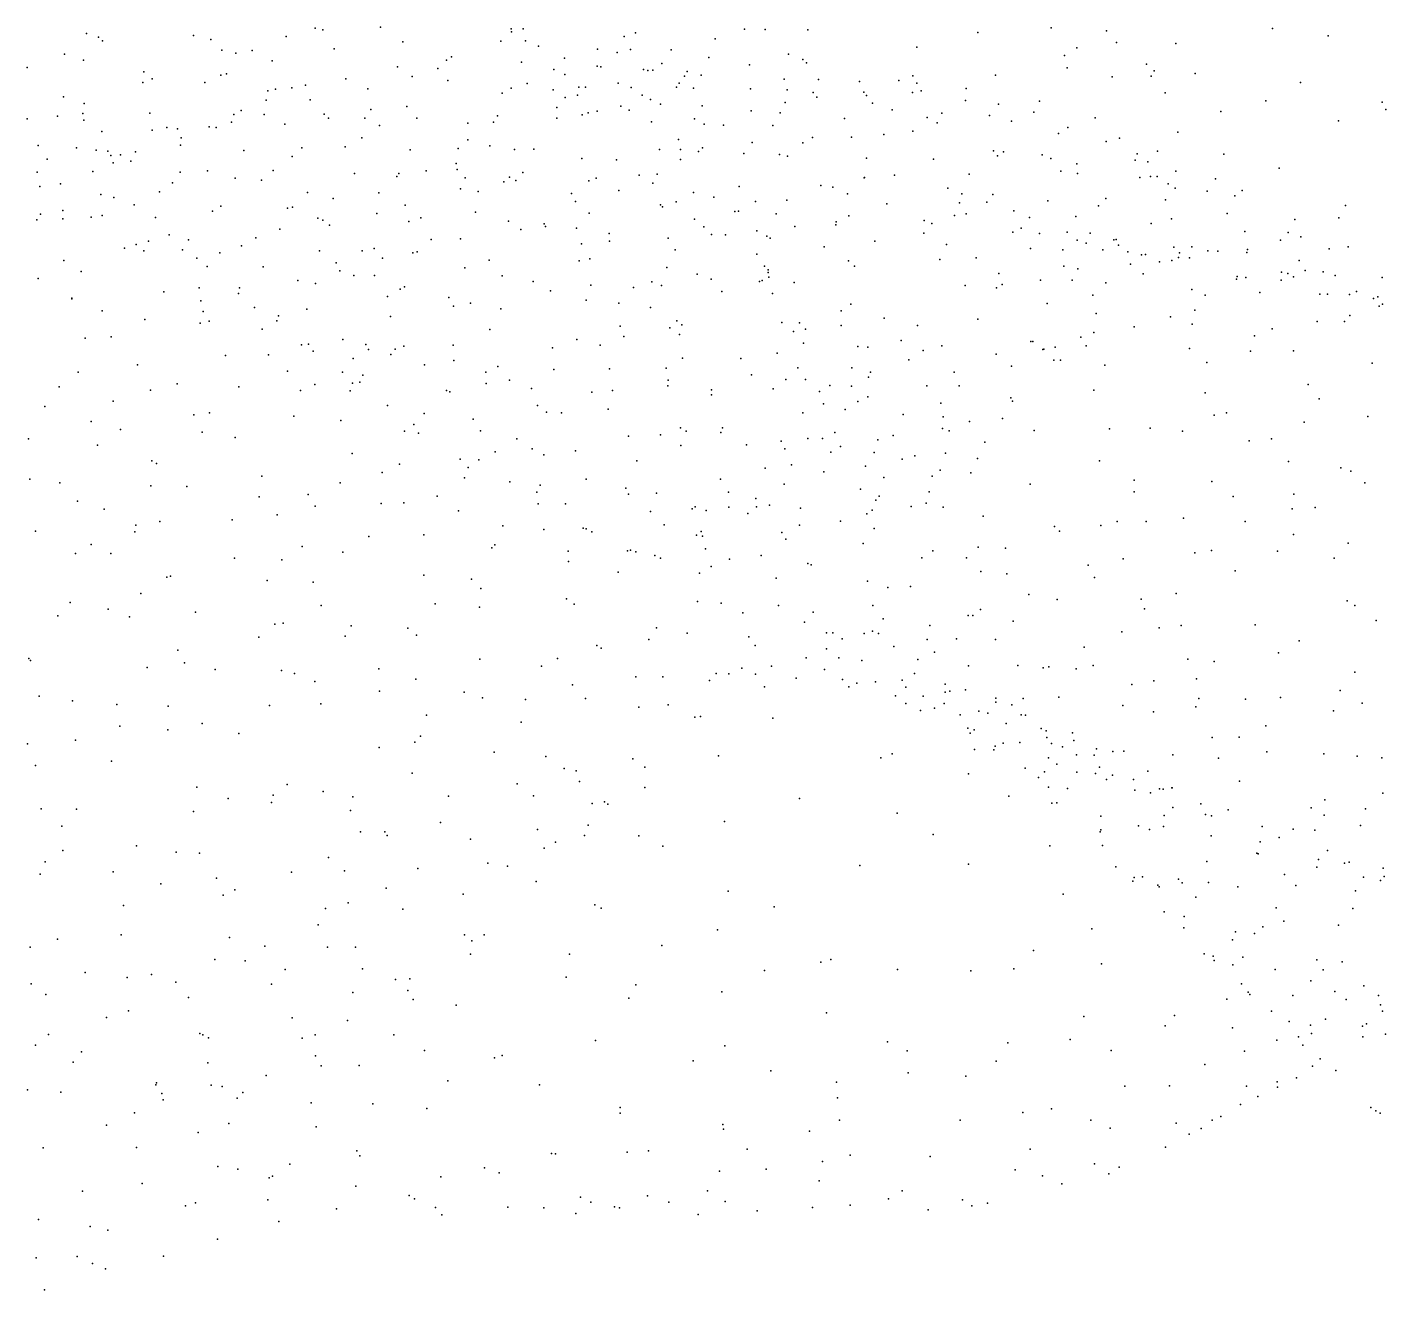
# Model space of a CAD drawing. Header units: metres. Extents: x -23.9 to 23.9, y -27.4 to 27.4.
# Drawn here: x -9.14 to -3.65, y -20.6 to -15.49 of the extents above; entities that cross this region are included whole.
import ezdxf

# ---------------------------------------------------------------- set-up
doc = ezdxf.new("R2010")
doc.units = ezdxf.units.M

msp = doc.modelspace()

# ---------------------------------------------------------------- linework, layer by layer
for p in [(-8.9057, -15.5177, -4.1506), (-8.8567, -15.5317, -7.7183), (-8.4727, -15.5246, -14.8416), (-8.4021, -15.5408, 4.4211), (-8.0976, -15.5289, -15.1825), (-7.9804, -15.4962, 4.1935), (-7.9503, -15.5024, 15.1797), (-7.7166, -15.4915, 4.2472), (-7.188, -15.4983, 4.3535), (-7.1872, -15.5097, 17.5921), (-7.1394, -15.4982, 2.5379), (-6.7315, -15.5287, 18.6325), (-6.6858, -15.5143, 16.349), (-6.3644, -15.5387, -15.4767), (-6.2449, -15.4993, -5.2734), (-6.1623, -15.501, -9.6408), (-5.9888, -15.5023, 18.7678), (-5.3021, -15.5127, -10.5018), (-5.0064, -15.4948, -10.9113), (-4.7821, -15.5063, -5.7146), (-4.1117, -15.4968, 18.0453), (-3.8855, -15.5266, 17.9211), (-8.8407, -15.5469, -14.4899), (-8.3582, -15.5844, 1.755), (-8.3009, -15.5965, -8.2143), (-8.2351, -15.5861, 14.8665), (-7.9043, -15.5793, -8.4331), (-7.6261, -15.5509, 4.4923), (-7.2307, -15.5481, -4.5125), (-7.1305, -15.5468, 15.7072), (-7.0778, -15.5677, -9.0108), (-6.8393, -15.5805, -4.7804), (-6.7596, -15.5939, 4.5207), (-6.7059, -15.5818, 3.3471), (-6.5412, -15.5828, 4.6435), (-5.5493, -15.573, -15.1055), (-4.9015, -15.575, -11.2091), (-4.7416, -15.5531, -11.5146), (-4.5025, -15.5571, 18.4057), (-8.9939, -15.6001, 4.7283), (-8.9174, -15.6254, 14.1504), (-8.155, -15.6271, -8.4281), (-7.4501, -15.6248, 4.8343), (-7.4297, -15.6114, 15.4611), (-7.1469, -15.6334, 17.8038), (-6.9733, -15.6165, 2.374), (-6.8415, -15.6489, 2.606), (-6.826, -15.6515, 4.8466), (-6.5791, -15.6385, 4.9828), (-6.3901, -15.6144, 3.9412), (-6.2255, -15.6436, 5.1289), (-6.0677, -15.6005, 4.671), (-6.0098, -15.6226, -15.393), (-5.9951, -15.6355, 4.9277), (-4.9521, -15.6061, 18.7004), (-4.6203, -15.641, -13.8576), (-9.1444, -15.6539, 1.6927), (-8.6735, -15.6724, 14.4632), (-8.6402, -15.7004, 4.7879), (-8.3618, -15.6849, -8.5557), (-8.3393, -15.6795, 4.6449), (-7.8563, -15.7001, 4.8436), (-7.6486, -15.6525, -4.2638), (-7.5889, -15.6913, -8.9221), (-7.4854, -15.6589, 2.0066), (-7.0155, -15.6624, -15.4018), (-6.9713, -15.6833, -9.2907), (-6.6533, -15.663, 3.0808), (-6.6367, -15.6673, 16.582), (-6.6163, -15.6648, -15.4175), (-6.4874, -15.6893, -9.6655), (-6.4767, -15.6709, 5.2921), (-6.4205, -15.6855, 3.5659), (-6.0845, -15.7019, 5.5449), (-5.9468, -15.703, 4.2968), (-5.565, -15.6877, 5.1257), (-5.2313, -15.6849, -10.7618), (-4.9417, -15.6564, -14.551), (-4.7589, -15.6925, -14.2642), (-4.601, -15.6895, 18.617), (-4.5895, -15.6687, -12.112), (-4.4231, -15.6784, -12.9974), (-8.6775, -15.7154, -14.3953), (-8.4268, -15.7157, 14.5986), (-8.1719, -15.7492, -14.7969), (-8.1414, -15.7417, 4.8138), (-8.0749, -15.7368, -8.9397), (-8.0196, -15.7256, -4.1273), (-7.7684, -15.7411, -9.1944), (-7.4449, -15.7073, 5.1051), (-7.2256, -15.7579, -9.3944), (-7.1884, -15.7376, 15.539), (-7.1233, -15.7187, 5.0367), (-7.019, -15.7442, 5.2934), (-6.9154, -15.7342, 17.4345), (-6.8883, -15.7342, 15.7267), (-6.7559, -15.7179, 5.3548), (-6.7041, -15.7356, 16.9093), (-6.5196, -15.734, 16.0887), (-6.5091, -15.7181, 18.6532), (-6.4511, -15.7378, 3.2291), (-6.2215, -15.7411, 5.9581), (-6.0736, -15.7444, 3.9111), (-5.9684, -15.7558, -10.1873), (-5.7808, -15.7115, 5.4524), (-5.7635, -15.7543, -5.4641), (-5.6222, -15.7069, 4.8636), (-5.566, -15.7556, 5.7053), (-5.5483, -15.7181, 5.3753), (-5.531, -15.7487, -10.4288), (-5.3497, -15.7399, -5.5787), (-4.5457, -15.7572, -13.5797), (-3.9981, -15.7157, -5.7171), (-8.9984, -15.7733, -4.0607), (-8.9145, -15.8, 5.0037), (-8.1795, -15.7867, 1.6646), (-8.001, -15.7852, -9.3389), (-7.6104, -15.812, 1.8155), (-7.0041, -15.8161, 5.7889), (-6.9702, -15.7754, -9.5478), (-6.9205, -15.7667, 5.5337), (-6.7452, -15.8113, 2.2493), (-6.659, -15.7663, 5.7668), (-6.6253, -15.7838, 2.5055), (-6.5854, -15.8024, 6.0754), (-6.4171, -15.8097, 6.2767), (-6.0813, -15.7966, 6.3507), (-5.9536, -15.7751, 6.094), (-5.7516, -15.7672, 5.9105), (-5.7281, -15.7991, 18.7446), (-5.3523, -15.7877, 4.971), (-5.2184, -15.8023, 5.9043), (-5.0535, -15.7909, 5.7126), (-4.1379, -15.7897, 18.3823), (-3.6684, -15.7941, 18.0839), (-9.1449, -15.8621, -8.2314), (-9.0222, -15.8511, 14.0155), (-8.9194, -15.8402, -8.3908), (-8.9161, -15.867, 1.6415), (-8.6492, -15.8393, -8.6395), (-8.3101, -15.8452, -9.1227), (-8.2797, -15.8278, 5.0132), (-8.1866, -15.8449, 14.7922), (-7.9445, -15.8439, -9.6072), (-7.9263, -15.8589, -14.8664), (-7.78, -15.8598, 15.0586), (-7.7557, -15.8244, 5.3053), (-7.5693, -15.8594, 5.5048), (-7.2434, -15.8498, -4.4844), (-7.0044, -15.8592, 2.0794), (-6.9016, -15.8455, 17.9122), (-6.8777, -15.8377, -9.7686), (-6.8403, -15.8317, 6.0418), (-6.7117, -15.8276, 17.1425), (-6.4474, -15.8625, 16.5046), (-6.2188, -15.8297, -10.0957), (-6.1015, -15.8374, 6.71), (-5.8414, -15.8612, 6.7638), (-5.6486, -15.8251, 4.264), (-5.5075, -15.857, 6.4762), (-5.4483, -15.8391, 4.557), (-5.2545, -15.8491, 6.2498), (-5.1667, -15.871, -11.0269), (-5.0764, -15.835, -14.6607), (-4.8284, -15.8582, 5.5852), (-4.3203, -15.8328, -5.6671), (-3.8438, -15.8701, 18.2675), (-3.6531, -15.8248, -5.7142), (-8.8435, -15.9133, -13.9838), (-8.6399, -15.9083, -8.8746), (-8.5801, -15.8974, 5.0905), (-8.5377, -15.9022, -9.2186), (-8.4089, -15.8951, -3.9988), (-8.3805, -15.8976, -10.03), (-8.3185, -15.8757, -9.6872), (-8.1036, -15.8835, -9.8842), (-7.7205, -15.8891, -15.0134), (-7.3635, -15.8796, -9.6835), (-7.26, -15.8754, 5.8506), (-6.621, -15.8742, 15.8241), (-6.4084, -15.8833, 6.7161), (-6.3307, -15.8883, 2.7944), (-6.1315, -15.8894, 18.7167), (-5.6827, -15.925, -15.1704), (-5.5655, -15.9115, 4.0375), (-5.4661, -15.8777, -10.6326), (-4.9764, -15.9216, 5.0208), (-4.9389, -15.8973, 6.0548), (-4.4934, -15.916, -12.8131), (-9.0999, -15.9705, -13.7615), (-8.9452, -15.98, -8.9073), (-8.5245, -15.9686, -10.5533), (-8.5218, -15.9386, -10.2395), (-8.0347, -15.9795, -14.5927), (-7.8593, -15.9753, 5.5932), (-7.7917, -15.9391, 1.6307), (-7.3635, -15.9475, 15.2663), (-7.2746, -15.9713, -9.9369), (-6.5124, -15.946, -15.2402), (-6.4156, -15.9799, 16.0517), (-6.2145, -15.9573, -15.213), (-6.0095, -15.9592, 7.0557), (-5.9711, -15.9376, -15.2003), (-5.8133, -15.9359, 3.5326), (-4.784, -15.9533, -14.2628), (-4.7295, -15.9409, -11.9385), (-9.0635, -16.0249, -9.2572), (-8.8664, -15.9892, -9.4454), (-8.8189, -15.9931, -9.7376), (-8.8064, -16.0103, -10.1327), (-8.7676, -16.0082, -10.4763), (-8.7265, -16.0328, 1.6016), (-8.7065, -15.9959, -10.7664), (-8.2685, -15.9897, -10.3804), (-8.0734, -16.0149, -4.0687), (-7.5965, -15.9873, -9.8523), (-7.4033, -15.9815, 6.0969), (-7.175, -15.9862, 1.8874), (-7.0969, -15.9842, 6.4188), (-6.9031, -16.0227, 6.7532), (-6.7624, -16.0275, -4.8049), (-6.5894, -15.9856, 6.922), (-6.5046, -16.027, 17.0885), (-6.5037, -15.9865, 18.3315), (-6.4315, -15.9935, -10.1543), (-6.2483, -16.0019, 2.4308), (-6.1038, -16.0064, -10.4219), (-6.071, -16.0137, -5.3051), (-5.7527, -16.0206, 3.2766), (-5.4811, -16.0248, 18.7254), (-5.2383, -15.9912, 6.4497), (-5.2234, -16.0119, 18.7176), (-5.198, -15.9955, 4.283), (-5.0424, -16.0081, -11.3657), (-5.0074, -16.0231, 6.302), (-4.6668, -16.0297, -13.8013), (-4.6583, -16.0042, -5.6047), (-4.5759, -15.9924, 5.4108), (-4.3084, -16.0045, 18.6457), (-9.1046, -16.0778, -13.0273), (-8.8791, -16.0744, -13.6948), (-8.7973, -16.0404, 14.2158), (-8.5266, -16.0778, 5.4509), (-8.4156, -16.0726, 14.4774), (-8.1499, -16.0708, 1.5908), (-7.8223, -16.0833, 5.8928), (-7.6431, -16.0831, 14.9874), (-7.5323, -16.0726, 1.5789), (-7.4107, -16.043, -15.0788), (-7.4072, -16.0663, 6.3845), (-7.1418, -16.079, 15.2997), (-6.6709, -16.0901, -10.1993), (-6.5983, -16.0852, 17.9988), (-5.6392, -16.0893, -10.6892), (-5.3375, -16.086, 3.6775), (-4.9661, -16.0743, 4.3302), (-4.9024, -16.0445, 4.578), (-4.8991, -16.0829, -11.7368), (-4.6156, -16.0365, 5.9609), (-4.5024, -16.0739, 5.1615), (-4.0847, -16.061, -5.628), (-9.0939, -16.1358, -12.6754), (-9.0107, -16.1254, 1.5806), (-8.5572, -16.121, -13.9389), (-8.3037, -16.1021, -10.775), (-8.1976, -16.1102, 5.6958), (-7.6513, -16.0956, -14.7804), (-7.393, -16.1457, 15.0925), (-7.3741, -16.1003, -4.3783), (-7.2184, -16.1172, 1.6786), (-7.1956, -16.0985, -10.2716), (-7.1698, -16.1118, -15.162), (-6.8742, -16.1122, -15.1643), (-6.8446, -16.1014, 1.9273), (-6.6161, -16.1221, 17.7252), (-6.2675, -16.1362, -5.1393), (-5.9368, -16.1321, 18.7203), (-5.8881, -16.1377, -15.0702), (-5.7618, -16.1009, 2.926), (-5.7601, -16.099, 7.0543), (-5.4239, -16.1424, -10.9444), (-4.6468, -16.0991, 4.7828), (-4.6046, -16.0956, -12.4114), (-4.5768, -16.0956, -13.268), (-4.5329, -16.1246, -13.0122), (-4.5043, -16.1428, 18.6929), (-4.3416, -16.1043, -5.6003), (-8.8469, -16.168, 5.5232), (-8.795, -16.1803, -13.1179), (-8.6097, -16.1575, -11.2404), (-8.0113, -16.1603, 14.6999), (-7.908, -16.1841, -10.6667), (-7.7232, -16.1615, 6.2055), (-7.3225, -16.1556, 6.8403), (-6.9442, -16.1645, -10.3762), (-6.9291, -16.196, 1.6995), (-6.7528, -16.1515, 7.3839), (-6.5221, -16.1982, 7.6996), (-6.452, -16.1601, 2.0465), (-6.3698, -16.1786, 18.2165), (-6.201, -16.1966, -10.6043), (-6.0743, -16.1914, 7.4764), (-5.8291, -16.1656, 2.5458), (-5.3671, -16.1647, 6.82), (-5.2659, -16.1996, -5.5251), (-5.2413, -16.1686, -11.2127), (-5.0199, -16.1937, 3.743), (-4.7849, -16.1843, 4.1643), (-4.5439, -16.1891, 4.5462), (-4.3758, -16.1543, 5.8169), (-4.2634, -16.1731, 5.5752), (-4.2342, -16.152, 5.2783), (-9.0916, -16.2473, -11.9626), (-9.0008, -16.2326, -12.2804), (-8.8424, -16.2528, -11.7522), (-8.7129, -16.2102, -11.5069), (-8.3959, -16.2358, -3.9429), (-8.3621, -16.2153, 1.5572), (-8.0932, -16.2229, 6.051), (-8.0725, -16.2186, -14.2138), (-7.731, -16.2452, -4.1768), (-7.6167, -16.2113, 6.5143), (-7.3327, -16.2401, -14.8675), (-6.8739, -16.2437, 7.6108), (-6.5855, -16.2101, 15.6248), (-6.5762, -16.2185, -4.9211), (-6.2841, -16.2364, -15.0489), (-6.269, -16.2353, 16.7355), (-6.1174, -16.2457, 2.0645), (-5.824, -16.2541, 7.3453), (-5.6698, -16.2061, 2.3071), (-5.3972, -16.2529, 2.2161), (-5.376, -16.202, 3.1298), (-5.3493, -16.2459, 1.9159), (-5.157, -16.2346, 3.3493), (-4.8148, -16.2138, -14.2763), (-4.2938, -16.2446, 4.7365), (-3.816, -16.2129, 0.8779), (-9.1054, -16.2708, 13.9081), (-9.0007, -16.2662, 5.6895), (-8.8858, -16.2599, -3.89), (-8.6267, -16.2612, 5.7835), (-8.124, -16.3086, -4.0218), (-7.9701, -16.2632, 1.5121), (-7.9498, -16.2717, -10.9874), (-7.9225, -16.2914, 6.3997), (-7.6018, -16.2768, 1.4176), (-7.5532, -16.2625, -10.585), (-7.1997, -16.2759, 7.4122), (-7.1492, -16.3097, -10.6081), (-7.0547, -16.2869, -4.5866), (-7.0504, -16.2972, 1.4377), (-6.924, -16.3043, -15.0056), (-6.4471, -16.2678, -10.5123), (-6.4095, -16.2983, 17.4816), (-6.0413, -16.2972, 18.543), (-5.876, -16.291, 1.8522), (-5.8744, -16.2786, -5.3449), (-5.5185, -16.2729, 7.1111), (-5.4879, -16.2853, 18.7128), (-5.1269, -16.3038, 2.2096), (-5.0932, -16.2616, -14.5675), (-4.9064, -16.2572, 6.5552), (-4.6014, -16.2859, 6.309), (-4.5195, -16.267, 4.2493), (-4.0213, -16.2697, 5.1104), (-3.8434, -16.2626, -5.5958), (-8.6546, -16.3563, -12.3299), (-8.5711, -16.331, -13.2635), (-8.4928, -16.3516, -13.6761), (-8.2202, -16.3434, -11.4467), (-7.5124, -16.3498, -4.2669), (-7.3932, -16.3478, 14.9337), (-6.793, -16.3262, 1.5338), (-6.7917, -16.3561, 15.2981), (-6.5541, -16.3448, -15.0016), (-6.3785, -16.3297, 17.8076), (-6.3218, -16.3309, 15.9283), (-6.1953, -16.3151, 7.8193), (-6.1547, -16.3364, 18.297), (-6.1412, -16.3443, 1.7906), (-5.7184, -16.3562, 1.6118), (-5.5202, -16.3238, -5.4355), (-5.161, -16.3201, 2.6346), (-5.0525, -16.3262, 3.0539), (-4.9414, -16.3202, 1.8601), (-4.9003, -16.3528, 2.322), (-4.8647, -16.3645, 18.6884), (-4.8481, -16.3248, 3.4737), (-4.7521, -16.3508, -12.3142), (-4.7433, -16.3494, -13.7268), (-4.2228, -16.3182, 0.9532), (-4.0791, -16.352, 1.3285), (-4.0482, -16.3217, 5.4992), (-3.996, -16.3385, 0.3855), (-8.752, -16.3853, 14.0621), (-8.7049, -16.3708, 1.5215), (-8.6729, -16.3954, 6.0413), (-8.5171, -16.3919, -12.7174), (-8.3655, -16.404, 6.3269), (-8.279, -16.3759, -13.8225), (-7.963, -16.3957, -11.363), (-7.7904, -16.3959, 6.8458), (-7.7427, -16.386, -14.2783), (-7.5854, -16.4041, 7.2396), (-7.569, -16.4001, -10.959), (-6.9048, -16.3679, 8.0465), (-6.526, -16.3916, 8.058), (-6.1956, -16.4089, 16.5382), (-5.9231, -16.3796, -14.9306), (-5.4288, -16.3701, -14.7591), (-5.0893, -16.3861, -5.5152), (-4.9587, -16.3919, 1.2498), (-4.7976, -16.3916, 2.9902), (-4.7331, -16.3723, 2.0941), (-4.6956, -16.4004, 1.1354), (-4.641, -16.4126, -5.5162), (-4.6247, -16.4104, 2.4237), (-4.5098, -16.3816, 1.479), (-4.4877, -16.4041, 3.7273), (-4.4367, -16.3793, 1.176), (-4.3723, -16.3954, 3.9514), (-4.3315, -16.3969, 6.2154), (-4.2154, -16.4025, -5.5369), (-4.2125, -16.3907, 4.2308), (-3.8823, -16.3881, 4.8054), (-3.8047, -16.3798, 0.1427), (-8.9966, -16.4355, 5.9521), (-8.4591, -16.4251, -11.8974), (-8.4171, -16.4585, -13.0721), (-8.1908, -16.4598, 6.6429), (-7.8964, -16.4447, -14.0518), (-7.7086, -16.4249, 14.6787), (-7.3765, -16.4648, -14.5038), (-7.2769, -16.4334, -4.424), (-6.9134, -16.4363, -10.6671), (-6.8705, -16.4277, -4.7047), (-6.5595, -16.4627, 1.4133), (-6.1639, -16.4577, 16.8319), (-6.1492, -16.4726, 17.0777), (-5.8244, -16.4363, 7.6261), (-5.8004, -16.4576, 18.6541), (-5.4562, -16.4303, -11.2192), (-5.3084, -16.4234, 1.2794), (-4.9545, -16.4572, 6.8905), (-4.8978, -16.4686, -12.1364), (-4.6845, -16.4501, 6.6256), (-4.5673, -16.4401, 2.7745), (-4.5186, -16.4353, 3.3432), (-4.4906, -16.423, 2.1839), (-4.4471, -16.4244, 0.6259), (-4.0034, -16.435, 5.7672), (-9.0998, -16.5071, 13.7982), (-8.9269, -16.4798, 1.4964), (-8.0504, -16.5156, 6.9283), (-7.9791, -16.5273, -11.6064), (-7.8805, -16.4772, -4.0983), (-7.8251, -16.495, 7.1282), (-7.7412, -16.4952, -11.2925), (-7.2243, -16.4968, -10.8416), (-7.0999, -16.5203, 8.4269), (-6.6201, -16.5213, -4.8715), (-6.4373, -16.4906, -10.8203), (-6.3801, -16.5098, -5.0377), (-6.1843, -16.52, 1.3027), (-6.1738, -16.5154, 8.107), (-6.1494, -16.4835, -10.9632), (-6.1465, -16.502, -14.8787), (-6.0448, -16.5232, 18.1525), (-5.2176, -16.487, -11.55), (-5.0487, -16.515, -11.8743), (-4.9208, -16.5137, -13.8814), (-4.7849, -16.5246, 0.7846), (-4.6346, -16.4886, -12.9551), (-4.2573, -16.5109, 3.1487), (-4.2538, -16.5, 2.7832), (-4.2194, -16.5039, 3.3934), (-4.0757, -16.5143, 3.758), (-4.0753, -16.4819, 0.1795), (-4.0497, -16.4873, 1.8229), (-4.0261, -16.5004, 4.0745), (-3.9785, -16.4757, -5.5353), (-3.9067, -16.4809, 18.376), (-3.8572, -16.4949, 4.3719), (-3.6685, -16.5042, 5.0892), (-8.5921, -16.5616, 6.5765), (-8.4499, -16.5458, 1.4283), (-8.2911, -16.5688, -12.741), (-8.2866, -16.546, -13.5183), (-7.689, -16.5809, -14.0478), (-7.6376, -16.5501, -4.1835), (-7.6203, -16.5416, 7.6551), (-7.4405, -16.5847, -11.0884), (-7.0298, -16.5578, -14.5947), (-6.8668, -16.5343, 15.1119), (-6.6946, -16.5437, 8.3808), (-6.5809, -16.5366, -14.839), (-6.3375, -16.5601, 8.3231), (-6.1317, -16.5681, 16.2454), (-5.3538, -16.5361, 1.0511), (-5.2265, -16.5448, 18.6878), (-5.2035, -16.5318, 7.2334), (-4.8369, -16.5755, -13.415), (-4.4369, -16.5516, 6.5391), (-4.3827, -16.5754, 0.266), (-4.1625, -16.5637, 18.5518), (-3.9195, -16.5714, 3.4619), (-3.8893, -16.5707, 2.8125), (-3.8001, -16.5721, 3.885), (-3.7716, -16.5608, 2.2116), (-3.6859, -16.5816, 4.1575), (-8.9645, -16.5869, 6.3164), (-8.9643, -16.59, -3.808), (-8.8418, -16.6377, 6.5714), (-8.4429, -16.5979, 6.8138), (-8.226, -16.6242, -12.0561), (-8.0146, -16.6313, -13.6935), (-7.4216, -16.6194, -4.3122), (-7.3528, -16.6074, 1.1597), (-7.2306, -16.63, -14.3963), (-6.8856, -16.5958, 8.5242), (-6.7528, -16.6074, -10.8015), (-6.6252, -16.6251, 15.2538), (-5.855, -16.6379, -11.1212), (-5.815, -16.611, 1.0277), (-5.0226, -16.6083, 0.7521), (-4.4255, -16.6354, -5.4711), (-3.7023, -16.5891, 2.4944), (-3.6798, -16.62, 3.596), (-3.6664, -16.6109, 5.4514), (-8.6689, -16.6729, -3.7974), (-8.4452, -16.6882, 14.0938), (-8.4333, -16.6405, -3.8733), (-8.4089, -16.6807, 7.0812), (-8.1354, -16.6792, -13.0936), (-8.1284, -16.6585, 7.268), (-7.6762, -16.6615, 14.513), (-6.5188, -16.6794, 1.1047), (-6.4986, -16.6945, -11.0485), (-6.0942, -16.6858, 8.2765), (-6.0233, -16.6864, 17.4551), (-5.6814, -16.6685, 18.4864), (-5.3021, -16.6717, 0.8174), (-4.8244, -16.6491, 0.5151), (-4.5234, -16.6622, 18.5479), (-4.4362, -16.6924, 6.7426), (-3.9303, -16.6809, -0.2321), (-3.8195, -16.681, 6.0965), (-3.7987, -16.657, -5.5038), (-8.9111, -16.7492, 1.3784), (-8.805, -16.7431, 6.9066), (-8.1954, -16.7127, 14.1581), (-7.2746, -16.7136, 14.7196), (-6.7482, -16.7008, -14.5257), (-6.7325, -16.742, -4.7798), (-6.5469, -16.7066, 8.6456), (-6.5076, -16.7339, -14.5933), (-6.047, -16.7217, 16.6951), (-5.999, -16.7123, -14.7413), (-5.8549, -16.6975, 18.1623), (-5.5464, -16.6982, -14.4508), (-4.8862, -16.7453, 7.2437), (-4.8328, -16.7255, -12.6185), (-4.6708, -16.7036, 6.9801), (-4.1842, -16.7398, -0.1195), (-4.1129, -16.7116, 6.4655), (-8.0354, -16.7763, -12.4031), (-8.0082, -16.7734, -12.0573), (-7.9894, -16.8015, -12.8683), (-7.8683, -16.7539, 7.9501), (-7.7761, -16.7742, -11.7447), (-7.7648, -16.7944, 8.2751), (-7.6573, -16.7937, 1.1289), (-7.6226, -16.7812, 8.483), (-7.4234, -16.7773, -11.3545), (-7.0215, -16.7881, 14.8172), (-6.9235, -16.7537, 8.8256), (-6.829, -16.7774, -11.0164), (-6.0071, -16.7695, 17.1508), (-5.7873, -16.7819, 8.1251), (-5.7464, -16.7856, 0.8406), (-5.6126, -16.7581, 7.9339), (-5.5233, -16.799, -11.5473), (-5.4471, -16.7794, -14.1935), (-5.0885, -16.7628, 7.4315), (-5.0803, -16.7629, -12.0646), (-5.04, -16.7948, 0.4846), (-5.0354, -16.7931, -13.4922), (-4.9899, -16.7856, -5.4299), (-4.8647, -16.7803, -12.916), (-4.4463, -16.7913, 0.0175), (-4.2005, -16.8013, 6.678), (-4.0268, -16.7995, 18.308), (-8.6984, -16.8569, 7.3279), (-8.3439, -16.819, 7.5356), (-8.1697, -16.8157, 1.2748), (-7.8268, -16.8306, 14.2873), (-7.6747, -16.8146, -13.7271), (-7.5395, -16.8561, -4.2158), (-7.4207, -16.8394, 14.5308), (-6.4957, -16.8302, -4.9366), (-6.2606, -16.8305, -14.5738), (-6.1133, -16.8096, -5.1284), (-5.5812, -16.8366, 18.3113), (-5.2281, -16.8134, -11.8492), (-4.9952, -16.8378, -13.2261), (-4.9682, -16.8382, -12.3722), (-4.789, -16.8581, 0.1974), (-4.3768, -16.8471, 18.4195), (-3.7083, -16.8494, 18.039), (-8.9389, -16.8864, 13.7855), (-8.0926, -16.8822, 7.9958), (-7.8707, -16.8863, -13.1206), (-7.7884, -16.8979, -4.0936), (-7.2908, -16.8863, -13.977), (-7.2429, -16.8631, 8.947), (-7.0156, -16.8749, -14.1505), (-6.7914, -16.8727, 0.8598), (-6.5618, -16.8703, 15.1644), (-6.2165, -16.8972, 8.7586), (-6.0298, -16.8685, 15.961), (-5.8109, -16.869, 17.6464), (-5.7441, -16.9068, -14.3437), (-5.7362, -16.8862, 18.0285), (-5.3982, -16.8861, 7.8772), (-5.1659, -16.8616, -13.7122), (-9.0155, -16.9451, 7.3026), (-8.6463, -16.9596, -3.7626), (-8.5386, -16.9337, 14.0309), (-8.29, -16.9451, 14.0487), (-8.0407, -16.961, -3.992), (-7.9818, -16.9363, 8.3812), (-7.839, -16.9613, 8.7225), (-7.8303, -16.9312, -12.7299), (-7.7998, -16.9271, -12.2331), (-7.4498, -16.96, -11.6546), (-7.4371, -16.9657, -13.7275), (-7.2893, -16.932, -4.3836), (-7.195, -16.9189, 0.9366), (-7.1058, -16.9518, -11.3055), (-6.8627, -16.9675, -11.239), (-6.7783, -16.9601, -14.1427), (-6.5548, -16.9416, -14.2755), (-6.554, -16.9188, -11.3087), (-6.3786, -16.9584, 15.372), (-6.1295, -16.9531, -11.3921), (-6.079, -16.9162, 0.8177), (-5.9986, -16.9164, -14.5725), (-5.9421, -16.9643, 16.4881), (-5.9004, -16.9408, -5.2055), (-5.8129, -16.9428, 8.3955), (-5.5083, -16.9417, -13.9969), (-5.3777, -16.9419, 18.1782), (-4.8338, -16.9592, 18.2584), (-3.9666, -16.9362, 6.5626), (-8.7978, -17.0042, 7.6612), (-7.6884, -17.0217, -13.3551), (-7.0827, -17.0205, -4.5204), (-6.3794, -16.9777, 9.0852), (-5.9256, -17.0147, 8.606), (-5.7871, -17.0044, -11.521), (-5.7473, -16.9865, 17.4141), (-5.4521, -17.0121, -11.8387), (-5.1695, -16.9907, 7.6043), (-5.162, -17.003, -12.1441), (-4.3827, -16.9702, -5.3991), (-3.9232, -16.994, -5.4142), (-9.0734, -17.0254, -3.6998), (-8.4716, -17.059, 8.1095), (-8.4074, -17.0502, 1.1979), (-8.0666, -17.0642, 8.6741), (-7.5407, -17.054, -11.8954), (-7.3426, -17.0768, 14.3926), (-7.0464, -17.0485, 14.5974), (-6.9854, -17.0512, -13.9143), (-6.7971, -17.036, 9.3163), (-6.0091, -17.0514, -14.2754), (-5.8381, -17.0372, 16.739), (-5.6047, -17.058, 17.7788), (-5.4426, -17.0672, 8.0951), (-5.2032, -17.0742, -13.2837), (-4.3469, -17.0606, 6.9129), (-4.2969, -17.0514, 18.2153), (-3.7259, -17.0656, -0.4676), (-8.8858, -17.0862, 1.2247), (-8.7676, -17.1176, 8.0142), (-8.4371, -17.1289, 8.3406), (-7.8777, -17.0821, 1.0203), (-7.6198, -17.1251, -4.1432), (-7.582, -17.0985, -12.5903), (-7.5637, -17.1326, -12.9346), (-7.3123, -17.1236, 9.2884), (-6.5038, -17.1118, 9.3841), (-6.4809, -17.1246, -4.8824), (-6.3417, -17.1298, -14.0642), (-6.3342, -17.1108, -11.5236), (-5.8806, -17.1307, -14.0001), (-5.4446, -17.1142, -13.6304), (-5.4182, -17.1236, 17.9788), (-5.336, -17.0852, 0.3177), (-5.0742, -17.1218, 18.085), (-4.7705, -17.1159, -0.0572), (-4.6062, -17.1131, 7.142), (-4.4743, -17.1242, -0.1824), (-3.9837, -17.0883, 18.1014), (-9.1399, -17.1565, 7.838), (-8.8609, -17.1812, -3.6606), (-8.304, -17.1505, 8.5503), (-7.1663, -17.1555, -11.6268), (-6.714, -17.1453, 0.6801), (-6.5844, -17.1399, -13.9795), (-6.5022, -17.1823, 15.0191), (-6.2369, -17.1801, 15.4174), (-6.0969, -17.1658, 15.6375), (-5.9898, -17.1542, -11.5836), (-5.9299, -17.155, 8.8257), (-5.8576, -17.1871, 15.9704), (-5.7071, -17.16, 8.5712), (-5.6442, -17.1424, -13.8204), (-5.2746, -17.1687, -5.3424), (-4.2061, -17.1635, -5.3598), (-4.1156, -17.1561, -0.3426), (-7.8313, -17.2146, 9.1204), (-7.3951, -17.2376, -12.7672), (-7.3187, -17.2403, -11.9701), (-7.2529, -17.2085, 0.7818), (-7.1031, -17.1961, -13.6522), (-7.0567, -17.2206, 9.579), (-6.929, -17.204, -11.5243), (-6.083, -17.1969, 9.0647), (-5.8965, -17.2099, 0.5067), (-5.7214, -17.2117, 16.5306), (-5.6084, -17.2387, 0.3215), (-5.557, -17.2243, -11.9663), (-5.4328, -17.2136, -12.2274), (-5.3033, -17.2357, -13.0465), (-8.6406, -17.245, 13.9341), (-8.6216, -17.2551, 8.5408), (-7.7097, -17.2914, 14.1028), (-7.6394, -17.2581, 0.8522), (-7.3619, -17.272, -13.3614), (-6.6811, -17.2443, -4.7593), (-6.162, -17.2744, 9.2834), (-6.055, -17.2614, -13.7936), (-5.9252, -17.2889, -5.1206), (-5.7569, -17.267, -11.8269), (-5.4545, -17.2828, -13.3573), (-5.331, -17.2935, 17.659), (-4.811, -17.2444, 7.3502), (-4.0471, -17.2474, 6.7235), (-3.8351, -17.273, 17.8785), (-3.7949, -17.2872, 6.5284), (-9.1345, -17.3187, 8.3279), (-9.0126, -17.3343, 13.6572), (-8.6451, -17.3452, 8.7921), (-8.4994, -17.3484, 1.0672), (-8.197, -17.3069, 9.0432), (-7.8801, -17.3331, -4.0179), (-7.3774, -17.3134, 14.1984), (-7.1946, -17.3294, -4.4234), (-7.0719, -17.3432, 14.3504), (-6.8854, -17.3184, 9.8216), (-6.3422, -17.3189, -13.6924), (-6.0844, -17.3398, -11.747), (-5.6827, -17.3123, 16.2921), (-5.4869, -17.3073, 17.2922), (-5.0907, -17.3397, -0.0133), (-4.6709, -17.3225, 18.0195), (-4.3566, -17.3277, 17.9725), (-3.7377, -17.334, -5.2398), (-8.942, -17.4072, 1.0895), (-8.2073, -17.3907, -3.8884), (-8.0097, -17.3812, 13.9774), (-7.4871, -17.3875, 9.5734), (-7.0843, -17.3708, -11.8538), (-6.725, -17.355, -13.5222), (-6.7143, -17.3801, 14.5535), (-6.6017, -17.3757, 0.5162), (-6.3098, -17.3709, 9.6166), (-6.2001, -17.3966, -4.9634), (-5.7762, -17.3598, 8.8419), (-5.714, -17.4033, -12.4037), (-5.7006, -17.3878, -13.2591), (-5.4984, -17.3695, -13.1085), (-4.6707, -17.3704, -5.3078), (-4.2697, -17.3885, 6.9493), (-4.0247, -17.379, -0.4677), (-8.8331, -17.4399, 8.9279), (-8.135, -17.4636, 9.3007), (-7.9808, -17.4277, 0.849), (-7.7142, -17.4171, 9.485), (-7.6222, -17.4147, -4.123), (-7.4019, -17.4473, -4.2729), (-7.08, -17.418, -12.198), (-6.9683, -17.4192, 0.585), (-6.6256, -17.4493, 10.038), (-6.4566, -17.4387, 14.8948), (-6.4447, -17.4303, -13.447), (-6.3998, -17.4453, 9.844), (-6.3092, -17.4326, -11.8182), (-6.2326, -17.4574, 15.1655), (-6.1975, -17.4308, -13.4725), (-6.1438, -17.4246, 0.3698), (-6.0196, -17.4357, 9.4493), (-5.7504, -17.4591, -12.9527), (-5.7295, -17.4447, 15.7421), (-5.5717, -17.4288, 0.1497), (-5.5108, -17.4161, 16.7047), (-5.4418, -17.4325, 8.3982), (-4.0316, -17.4395, -5.2814), (-3.9382, -17.4339, 17.7166), (-8.7061, -17.5044, -3.6672), (-8.6091, -17.4902, 9.1259), (-8.3168, -17.4835, 0.9267), (-7.2221, -17.508, 14.1773), (-6.8974, -17.5173, -12.9961), (-6.5705, -17.5041, -11.8809), (-6.0234, -17.505, -12.102), (-5.8577, -17.4886, 15.4172), (-5.721, -17.5178, -5.1731), (-5.281, -17.4682, 17.3002), (-4.9923, -17.5099, 7.757), (-4.8054, -17.5061, 7.4345), (-4.7395, -17.4894, 17.6601), (-4.6225, -17.4898, -0.2651), (-4.4713, -17.4768, 7.1419), (-4.2223, -17.4905, 17.6757), (-9.1111, -17.5298, 8.9784), (-8.7091, -17.5314, 13.8509), (-7.7639, -17.5511, 13.9933), (-7.541, -17.5444, 0.659), (-7.0563, -17.5224, -4.5065), (-6.8854, -17.5198, -11.8637), (-6.862, -17.5322, -12.7328), (-6.439, -17.5453, -12.1188), (-6.42, -17.5307, -4.8276), (-6.4156, -17.5497, 0.3663), (-6.0947, -17.5346, -13.1539), (-6.0785, -17.5619, -12.5666), (-4.9722, -17.5296, -5.2686), (-4.0259, -17.543, 6.796), (-8.949, -17.6188, -3.5642), (-8.886, -17.5828, 9.2238), (-8.8062, -17.62, 0.9777), (-8.0339, -17.5916, -3.9353), (-7.8689, -17.6142, 0.7025), (-7.2665, -17.5964, 0.5579), (-7.2542, -17.584, 9.9966), (-6.9575, -17.6101, 10.2072), (-6.7184, -17.6081, 10.3431), (-6.706, -17.6063, -4.6716), (-6.6845, -17.613, 14.4231), (-6.6074, -17.6274, -12.9172), (-6.4035, -17.6012, -12.3917), (-6.1783, -17.6274, 10.0115), (-5.7655, -17.5786, 9.1098), (-5.484, -17.6093, 16.009), (-5.3003, -17.5939, 16.9936), (-5.19, -17.5985, 8.1568), (-4.4246, -17.6169, -0.3935), (-4.3574, -17.6069, 17.4886), (-4.091, -17.6095, 17.4225), (-3.8049, -17.5775, -0.635), (-8.3071, -17.6378, -3.8273), (-8.116, -17.645, 9.5339), (-6.957, -17.6515, 14.2086), (-6.5846, -17.6378, -12.6205), (-6.3806, -17.6726, 10.2429), (-6.3066, -17.6418, -12.6149), (-5.9898, -17.6596, -5.0117), (-5.9759, -17.6652, 14.9648), (-5.5288, -17.6363, 8.6992), (-5.3481, -17.6363, -5.2398), (-4.8565, -17.6665, -0.2332), (-4.7151, -17.6415, 17.3298), (-3.862, -17.6379, 17.3035), (-8.5798, -17.715, -3.6901), (-8.5652, -17.7105, 9.4267), (-8.1749, -17.729, 0.734), (-7.9883, -17.736, 9.7261), (-7.5415, -17.7065, 9.9748), (-7.3486, -17.7231, 14.0612), (-6.7557, -17.6951, 0.3687), (-6.4274, -17.6991, 14.556), (-6.1174, -17.7192, 0.2018), (-5.7479, -17.7315, 9.6168), (-5.2902, -17.6927, 8.3864), (-5.1852, -17.7013, -0.11), (-4.8301, -17.716, 7.6608), (-4.2626, -17.6892, -5.19), (-8.6853, -17.7813, 13.7976), (-7.3112, -17.7614, -4.3154), (-5.6654, -17.7568, 9.2593), (-5.574, -17.7532, 15.4731), (-5.096, -17.7856, 16.7194), (-4.5002, -17.7818, 17.1181), (-8.9714, -17.8181, 9.5434), (-8.8176, -17.8444, -3.5546), (-7.9564, -17.829, -3.9423), (-7.4962, -17.8225, 0.4845), (-7.3161, -17.8361, 10.2762), (-6.965, -17.8028, -4.5036), (-6.9335, -17.8245, 10.5058), (-6.435, -17.8138, 10.656), (-6.3401, -17.8207, 0.1899), (-6.1085, -17.8298, 10.4626), (-5.7266, -17.8292, 15.0427), (-5.291, -17.8463, 15.956), (-4.9819, -17.8052, 7.9982), (-4.6424, -17.8044, 7.4178), (-4.6286, -17.8426, -5.1624), (-3.8089, -17.8104, 16.9415), (-3.7784, -17.8301, 6.6802), (-9.0211, -17.8712, 13.5657), (-8.7319, -17.8755, 0.8308), (-8.464, -17.8568, 9.6101), (-8.1101, -17.9012, 13.8533), (-6.2524, -17.8589, 14.3845), (-6.0029, -17.897, -4.9557), (-5.9674, -17.8573, 14.6048), (-5.6848, -17.8834, 9.868), (-5.3417, -17.8699, 15.7021), (-5.3218, -17.8706, 8.5822), (-5.1598, -17.8934, 16.4091), (-3.6918, -17.8908, 16.7183), (-8.2084, -17.9571, -3.8347), (-8.1445, -17.9051, 9.8257), (-7.8589, -17.954, 10.0741), (-7.8347, -17.9125, 0.5189), (-7.6062, -17.9212, -4.1016), (-7.5714, -17.95, 10.2523), (-6.6014, -17.9202, 13.7952), (-6.4766, -17.9415, -4.7141), (-6.2277, -17.9562, 11.306), (-5.9146, -17.9396, 10.9427), (-5.8881, -17.9398, 0.0534), (-5.7619, -17.9425, 14.7675), (-5.7284, -17.9329, -5.0829), (-5.7036, -17.9429, 10.5895), (-5.4961, -17.9108, 8.9295), (-4.7208, -17.9359, 16.6381), (-4.5696, -17.9199, -0.4434), (-4.4801, -17.911, 16.8267), (-4.1808, -17.9083, 16.883), (-8.5354, -18.0098, 13.7785), (-6.8424, -17.9918, 13.8855), (-6.8244, -18.0019, -4.531), (-6.6324, -17.9677, 11.0544), (-6.2028, -17.9917, 11.5895), (-5.9143, -18.0042, 12.0309), (-5.8512, -17.9641, 11.406), (-5.6424, -17.9948, 10.9416), (-5.5075, -17.9671, 9.2156), (-5.3891, -17.964, 15.4389), (-5.2313, -17.9673, -0.1874), (-4.8722, -17.9978, 16.4066), (-4.0035, -17.972, -5.0133), (-9.138, -18.0445, 0.94), (-9.1319, -18.0523, 9.8527), (-8.5095, -18.0608, 0.6473), (-7.3157, -18.0467, 0.3067), (-7.0011, -18.0436, 10.7297), (-5.9961, -18.0416, 12.5944), (-5.8641, -18.0417, 14.3906), (-5.7707, -18.0521, 12.3499), (-5.5451, -18.0477, 9.7429), (-5.4779, -18.0187, 15.1695), (-4.454, -18.0467, 7.3087), (-4.3464, -18.0565, 16.5587), (-4.0866, -18.0207, -0.6792), (-8.6604, -18.0798, 9.9199), (-8.3853, -18.0889, -3.7142), (-8.1168, -18.0927, 0.4988), (-8.0641, -18.1043, 10.1152), (-7.7228, -18.0854, 13.8402), (-7.0664, -18.0749, 13.9654), (-6.6844, -18.1184, 11.3102), (-6.5758, -18.118, 13.3812), (-6.3604, -18.104, 13.5068), (-6.3082, -18.1059, 12.295), (-6.2556, -18.0831, 13.7523), (-6.2003, -18.1073, 12.7678), (-6.1366, -18.0753, -4.853), (-5.9216, -18.0881, 13.4364), (-5.5576, -18.104, 11.913), (-5.3406, -18.074, -5.1413), (-5.1406, -18.0728, 15.7345), (-5.0388, -18.0812, 8.331), (-5.0155, -18.0776, 16.1174), (-4.9043, -18.086, -0.3653), (-4.8363, -18.0723, 7.9838), (-3.7786, -18.0998, -4.8759), (-7.9818, -18.1363, -3.9037), (-7.7214, -18.1763, -4.0059), (-7.5736, -18.1281, 0.3253), (-6.9403, -18.15, 13.6989), (-6.3871, -18.1326, 11.8213), (-6.1639, -18.1579, 13.2964), (-6.0371, -18.1231, 13.9564), (-5.8487, -18.1294, 13.7542), (-5.8243, -18.1583, 14.1657), (-5.7915, -18.1443, -0.0644), (-5.716, -18.1387, 13.1846), (-5.6087, -18.131, 12.5275), (-5.5928, -18.1592, 12.8098), (-5.4339, -18.1483, 9.5242), (-5.4149, -18.176, 12.1031), (-5.3518, -18.1703, 11.7019), (-4.6804, -18.1487, -5.0207), (-4.5904, -18.1339, 16.2455), (-4.4183, -18.1262, -0.5805), (-3.8371, -18.1735, 16.262), (-9.0966, -18.1965, 10.0585), (-8.9612, -18.2154, 0.7788), (-8.7824, -18.2298, 13.6698), (-7.9575, -18.2275, 10.3332), (-7.3791, -18.1803, 10.6554), (-7.3038, -18.2034, 13.9038), (-7.131, -18.2094, 10.8743), (-6.8876, -18.2063, 0.103), (-6.5544, -18.2312, 13.1533), (-5.6346, -18.1949, 14.4601), (-5.5935, -18.2254, 13.6796), (-5.523, -18.1964, -0.1704), (-5.438, -18.2256, 14.8372), (-5.4347, -18.1794, 10.5497), (-5.2292, -18.2048, 11.3737), (-5.2289, -18.2203, 8.7335), (-5.165, -18.2312, 15.3763), (-5.1188, -18.2059, -5.049), (-4.9752, -18.2008, 15.8682), (-4.4092, -18.2055, -4.9585), (-4.2205, -18.2087, 7.1586), (-4.0792, -18.2016, 16.3098), (-3.7491, -18.2247, 6.7762), (-8.5753, -18.2364, 10.1182), (-8.166, -18.2344, 13.777), (-7.5304, -18.2727, 13.8129), (-6.6725, -18.2403, 11.5255), (-6.4465, -18.281, -4.6581), (-6.4234, -18.2786, 12.929), (-6.131, -18.2848, -0.0756), (-5.5344, -18.2543, 14.2195), (-5.4771, -18.2445, 13.3115), (-5.3742, -18.2712, 9.807), (-5.2977, -18.2566, 10.7771), (-5.2624, -18.2652, 15.054), (-5.127, -18.2714, 11.8406), (-5.1101, -18.2735, -0.3483), (-4.7165, -18.2337, 15.9437), (-4.5916, -18.259, 7.7297), (-4.4206, -18.2398, 16.0896), (-3.8644, -18.2551, -0.8559), (-8.7701, -18.317, 0.6211), (-8.5769, -18.3329, -3.5505), (-8.4374, -18.3068, 13.7313), (-7.1486, -18.3018, 13.6376), (-5.3421, -18.3254, 13.7305), (-5.3165, -18.3321, 10.2865), (-5.1879, -18.3065, 11.0242), (-5.046, -18.3265, 12.1323), (-5.0256, -18.3362, 8.5236), (-4.138, -18.3156, -4.8704), (-9.1442, -18.3895, 0.7984), (-8.9498, -18.374, 10.3237), (-8.2895, -18.3471, 0.4047), (-7.5773, -18.3828, 0.177), (-7.5547, -18.3579, -4.0986), (-5.3336, -18.3456, 13.9868), (-5.2005, -18.3866, 9.1718), (-5.1327, -18.3833, 13.3901), (-5.0239, -18.3631, 12.4903), (-5.0046, -18.387, 14.7422), (-4.92, -18.3446, 15.4547), (-4.9143, -18.3757, 11.9319), (-4.3544, -18.3638, -0.6929), (-4.2455, -18.3622, 15.8982), (-7.7219, -18.4042, 10.7029), (-7.2576, -18.4228, 11.1339), (-7.0485, -18.4396, 11.3878), (-6.6962, -18.4493, 11.8645), (-6.3501, -18.4372, -0.1133), (-5.6947, -18.4454, -0.2299), (-5.6484, -18.4288, -4.9674), (-5.3154, -18.4118, -4.9764), (-5.2372, -18.4137, 9.9963), (-5.2327, -18.3987, 9.5456), (-5.017, -18.4455, 14.1206), (-4.9599, -18.4016, 11.5813), (-4.9038, -18.4338, 12.8245), (-4.8317, -18.4349, -4.9013), (-4.8232, -18.4095, 15.1474), (-4.757, -18.4201, 8.1534), (-4.7127, -18.4184, -0.5648), (-4.5134, -18.4328, 15.4343), (-4.329, -18.4473, 7.4465), (-4.1336, -18.4212, -0.8049), (-3.9041, -18.4295, 6.9659), (-3.7694, -18.4384, 15.7141), (-3.6697, -18.4454, -1.0729), (-9.1107, -18.4765, 13.4002), (-8.8036, -18.4588, -3.4505), (-6.9742, -18.4886, -4.3469), (-6.9264, -18.4986, 11.6043), (-6.648, -18.4833, 12.5668), (-5.1109, -18.4879, 10.4149), (-5.0331, -18.5018, 10.7041), (-4.9824, -18.4708, 11.1064), (-4.9027, -18.5038, 13.8755), (-4.8101, -18.4829, 14.4672), (-4.6153, -18.5001, 14.9714), (-8.0945, -18.553, 13.7126), (-7.5888, -18.5081, 10.9166), (-7.1641, -18.5508, -0.0278), (-6.9128, -18.5417, -0.0684), (-5.3401, -18.5098, -0.3693), (-5.0575, -18.5248, 8.9251), (-4.8262, -18.5086, 13.504), (-4.7819, -18.5335, 11.7079), (-4.7577, -18.5157, 13.2138), (-4.6724, -18.533, 12.9794), (-4.2443, -18.5399, 15.1318), (-8.4593, -18.5645, 0.3315), (-8.3319, -18.6105, -3.625), (-8.1504, -18.5963, 0.2107), (-7.9481, -18.5815, -3.8477), (-7.8279, -18.603, 0.1124), (-7.4415, -18.6007, 13.6129), (-7.0988, -18.5986, 13.3078), (-6.6489, -18.566, -4.46), (-6.023, -18.6103, -4.7221), (-5.1774, -18.6008, -4.8696), (-5.0165, -18.5641, -0.5012), (-4.9394, -18.5698, 8.5882), (-4.6671, -18.5757, 12.0194), (-4.6039, -18.5873, 14.1483), (-4.5682, -18.5709, 14.4341), (-4.5526, -18.5719, 12.2662), (-4.5185, -18.5666, 12.583), (-4.5168, -18.5666, 7.8718), (-3.9, -18.6151, 15.0731), (-3.6646, -18.5885, -4.5978), (-9.089, -18.6521, 0.6399), (-8.9455, -18.6528, 13.5009), (-8.4722, -18.6619, 10.6681), (-8.1574, -18.6268, 10.6657), (-7.8383, -18.6585, 10.922), (-6.8611, -18.6305, 11.9665), (-6.8111, -18.6237, 12.2184), (-6.7977, -18.6328, 12.9347), (-5.6288, -18.6694, -4.874), (-5.0034, -18.6291, 10.1204), (-4.983, -18.628, 9.1426), (-4.5136, -18.6461, 13.7663), (-4.4004, -18.6309, 12.878), (-4.291, -18.6559, 12.4714), (-3.9545, -18.6472, -4.6652), (-3.7356, -18.6522, -1.1964), (-9.0046, -18.7217, 10.7927), (-7.4746, -18.7066, 11.289), (-6.8769, -18.7179, 12.4657), (-6.3256, -18.7032, -4.5469), (-4.8051, -18.681, 10.8122), (-4.6523, -18.7211, 11.312), (-4.5517, -18.7237, 11.7679), (-4.5489, -18.6783, -4.7472), (-4.3814, -18.6749, 13.435), (-4.3573, -18.6807, 14.0784), (-4.1534, -18.7237, 12.7912), (-3.9018, -18.6771, 7.0394), (-3.7553, -18.7191, 14.6724), (-7.7981, -18.7442, 13.6917), (-7.6994, -18.7452, -3.9138), (-7.6898, -18.7597, -0.0149), (-7.3532, -18.7749, 11.5176), (-7.0822, -18.7353, 11.7818), (-6.8928, -18.7598, 12.722), (-6.6723, -18.7608, -0.218), (-5.4833, -18.7555, -0.4295), (-4.8077, -18.7445, 10.461), (-4.805, -18.7372, -4.7537), (-4.6087, -18.7349, -0.7224), (-4.3592, -18.7615, 12.0146), (-4.084, -18.7678, 13.0705), (-4.027, -18.734, 14.3206), (-3.94, -18.7386, -1.083), (-9.0012, -18.8204, -3.3425), (-8.7034, -18.8009, 0.3488), (-8.5425, -18.8265, -3.457), (-8.4482, -18.8305, 0.1896), (-7.055, -18.8101, 13.0375), (-7.0088, -18.7869, -4.2047), (-6.5757, -18.8031, -4.3922), (-5.0118, -18.8008, -0.6068), (-4.7981, -18.8005, 8.8792), (-4.1742, -18.8313, -4.6252), (-4.1688, -18.8334, -0.9546), (-4.1613, -18.7855, 12.2949), (-3.8883, -18.8206, 14.0017), (-9.0726, -18.8658, 13.3682), (-7.9266, -18.8485, -0.0061), (-7.2835, -18.8709, 13.251), (-7.204, -18.8833, -0.1873), (-5.7795, -18.8808, -0.4308), (-5.3403, -18.8749, -4.7661), (-4.7446, -18.8856, 9.4299), (-4.377, -18.8649, 11.6555), (-3.932, -18.8878, 12.3843), (-3.9257, -18.8565, 13.5087), (-3.8202, -18.8716, -1.3137), (-3.8018, -18.8675, 12.8646), (-3.6642, -18.8914, -4.2784), (-9.0919, -18.9163, 0.5136), (-8.7978, -18.9068, 11.0179), (-8.3791, -18.9324, 11.0153), (-8.0767, -18.9077, 11.0515), (-7.8617, -18.9029, -3.7763), (-7.5653, -18.8928, 11.4475), (-7.0869, -18.9462, 12.5064), (-4.6756, -18.9437, 9.7169), (-4.6705, -18.9297, 10.1128), (-4.6369, -18.9265, 8.4907), (-4.4912, -18.9367, 8.2205), (-4.0633, -18.9176, 12.0536), (-3.7435, -18.9284, 12.5952), (-3.6741, -18.9409, 13.5853), (-3.6599, -18.9249, -1.5108), (-8.605, -18.9555, 13.54), (-8.3528, -19.0003, 13.5877), (-8.3058, -18.9793, 0.0366), (-7.6943, -18.9721, -0.1383), (-7.3831, -18.9973, 11.8084), (-6.3116, -18.984, -0.3904), (-4.9577, -18.9974, -4.6552), (-4.574, -18.961, -4.6174), (-4.5698, -18.9666, 10.3858), (-4.4757, -18.9514, -0.8557), (-4.3693, -18.9494, 11.4022), (-4.2518, -18.9672, 7.7982), (-4.0162, -18.9622, 7.364), (-3.7762, -18.9835, 7.0295), (-8.7554, -19.0419, -3.3596), (-7.9392, -19.0541, 11.3181), (-7.8471, -19.0312, 13.6248), (-6.85, -19.0403, -4.1706), (-6.8241, -19.0537, -0.3368), (-6.1252, -19.0477, -4.4907), (-4.4212, -19.0086, 10.8562), (-4.0958, -19.0516, 11.5711), (-3.7867, -19.055, 12.1168), (-7.6269, -19.0576, -3.817), (-4.5488, -19.0686, 9.4186), (-4.4681, -19.087, 8.4142), (-4.0654, -19.106, 7.6526), (-8.7645, -19.1605, 0.2093), (-7.9686, -19.1204, -3.6273), (-7.3775, -19.1607, 12.9383), (-7.2974, -19.1616, -0.3089), (-6.3539, -19.1404, -4.3504), (-4.8417, -19.1365, -0.8112), (-4.4698, -19.1323, 9.8763), (-4.2602, -19.1485, -4.4596), (-4.1844, -19.1564, 11.0802), (-4.1506, -19.1288, -1.2357), (-3.8439, -19.1217, 7.2421), (-9.1328, -19.2109, 0.3941), (-9.0219, -19.1787, -3.2753), (-8.3275, -19.1723, -3.4242), (-8.1839, -19.2069, -0.141), (-7.9311, -19.211, 11.5081), (-7.8175, -19.211, 13.4515), (-7.3471, -19.1851, 12.3149), (-6.5791, -19.2042, -4.1925), (-4.2733, -19.1819, 8.1821), (-8.3857, -19.2614, 11.448), (-8.2635, -19.2665, 13.5457), (-7.3528, -19.239, 12.5984), (-6.9528, -19.2389, -3.9913), (-5.9367, -19.2718, -0.5971), (-5.896, -19.2609, -4.457), (-5.0773, -19.2246, -0.7713), (-4.388, -19.2385, -1.1349), (-4.3511, -19.248, 9.6479), (-4.3465, -19.2647, 9.08), (-4.2312, -19.2515, 10.4468), (-3.9326, -19.2626, -4.0824), (-3.8291, -19.2703, 11.3598), (-8.9107, -19.3137, 11.6139), (-8.6423, -19.3217, 11.5449), (-8.1017, -19.301, -3.4297), (-7.7892, -19.2989, -0.2924), (-6.1646, -19.3053, -4.2957), (-5.6263, -19.3014, -4.5254), (-5.3302, -19.3069, -0.7231), (-5.1563, -19.2989, -4.4492), (-4.8021, -19.2784, -4.4117), (-4.2709, -19.2818, 10.0991), (-4.1009, -19.3007, 8.0321), (-3.9058, -19.3023, 11.1204), (-9.1282, -19.3592, 11.9239), (-8.7413, -19.333, -3.2355), (-8.5445, -19.3529, -0.0088), (-8.157, -19.3607, 11.5586), (-7.6563, -19.3423, 13.0686), (-7.6056, -19.3856, 12.2803), (-7.5988, -19.3393, -3.609), (-6.9658, -19.3319, -0.4501), (-6.6841, -19.3637, -4.0074), (-4.2371, -19.359, 9.436), (-3.9557, -19.3476, 7.8212), (-3.7422, -19.3668, 7.4384), (-9.0694, -19.4021, 13.1802), (-8.4932, -19.4145, 13.4579), (-7.8281, -19.3937, -3.4769), (-7.5841, -19.4226, 12.8084), (-6.7132, -19.4171, -0.5357), (-6.3368, -19.3915, -4.1428), (-4.296, -19.4206, -4.0951), (-4.2099, -19.3934, 8.6296), (-4.2022, -19.4028, 8.92), (-4.0294, -19.4069, -1.5975), (-3.8586, -19.3905, -3.8007), (-3.8136, -19.4223, 10.9066), (-3.6822, -19.4068, -3.5859), (-8.824, -19.4954, 11.822), (-8.7353, -19.469, 13.3445), (-7.4111, -19.4451, -0.4296), (-5.9143, -19.4764, -4.2636), (-4.8743, -19.4914, -4.1883), (-4.5076, -19.4867, -1.3142), (-4.1158, -19.4702, 8.3496), (-3.6753, -19.4444, -2.0754), (-3.666, -19.47, -2.6156), (-8.0743, -19.4967, 11.7459), (-7.8501, -19.5075, 12.0902), (-4.5448, -19.5297, -4.0315), (-4.2723, -19.5378, -3.8719), (-4.0442, -19.511, 9.9345), (-3.9575, -19.5257, 10.2607), (-3.8972, -19.5025, 10.5025), (-3.7473, -19.5299, -2.3017), (-3.7306, -19.5212, 7.6654), (-9.0583, -19.5642, 12.2467), (-8.4475, -19.5597, -3.1336), (-8.4346, -19.5656, -0.2146), (-8.4115, -19.5777, 11.8602), (-8.0329, -19.5792, -0.5242), (-7.9805, -19.5651, -3.3079), (-7.6635, -19.5648, 12.585), (-6.8473, -19.5877, -0.6929), (-5.6672, -19.5939, -0.8574), (-5.1813, -19.5983, -4.1335), (-4.9294, -19.5842, -1.1234), (-4.0937, -19.5871, -3.644), (-4.006, -19.573, 9.5133), (-3.954, -19.5605, 8.1567), (-3.7467, -19.5741, -3.1049), (-3.6545, -19.5626, 10.7493), (-9.1119, -19.6076, 13.0016), (-8.9256, -19.6347, -3.0428), (-7.9799, -19.6498, 13.0173), (-7.5386, -19.6294, -3.4387), (-7.2554, -19.6582, -3.5305), (-7.2245, -19.6485, -0.7311), (-6.3245, -19.6093, -0.7931), (-5.5885, -19.6308, -4.1671), (-4.7632, -19.6294, -3.962), (-4.2245, -19.6321, -1.6654), (-3.9891, -19.6071, 8.6698), (-8.9592, -19.6753, 12.4833), (-8.4141, -19.678, 13.2608), (-7.9565, -19.6902, 12.4402), (-7.8031, -19.6901, -0.7151), (-6.4529, -19.6703, -3.8502), (-6.1388, -19.7106, -3.9597), (-5.228, -19.6718, -1.0721), (-4.385, -19.686, -3.7026), (-3.9489, -19.6921, -2.8013), (-3.9186, -19.6625, 9.1463), (-3.8553, -19.7096, 9.6975), (-8.6253, -19.7673, -0.2823), (-8.6224, -19.7598, -3.0005), (-8.4014, -19.7694, 12.9746), (-8.1789, -19.7292, 12.8693), (-7.444, -19.751, -0.8507), (-7.0747, -19.7675, -0.9233), (-5.8737, -19.7568, -1.0663), (-5.584, -19.7189, -1.05), (-5.3509, -19.732, -4.0047), (-4.0926, -19.7549, -3.3504), (-4.0142, -19.7398, -2.161), (-9.144, -19.7882, -2.9324), (-9.0087, -19.7977, -0.0721), (-8.6003, -19.8029, 12.1645), (-8.3573, -19.7745, 12.111), (-8.2957, -19.8213, 12.5231), (-8.2731, -19.7984, -3.0447), (-5.8697, -19.8202, -3.9891), (-4.7085, -19.7724, -3.7464), (-4.5278, -19.7711, -1.673), (-4.2157, -19.7724, -1.8709), (-4.1703, -19.8152, -2.8226), (-4.0909, -19.7775, -2.446), (-8.5949, -19.828, 12.713), (-7.9972, -19.841, -0.9081), (-7.7474, -19.8442, -0.9457), (-7.5293, -19.863, -3.2928), (-6.7481, -19.8595, -3.5991), (-5.1204, -19.8796, -1.4776), (-5.0044, -19.865, -3.7112), (-4.2402, -19.847, -2.1735), (-3.7142, -19.8598, 8.843), (-3.6933, -19.8721, 9.1756), (-8.8236, -19.9311, -0.3208), (-8.7117, -19.8814, 12.4731), (-8.3301, -19.9237, -0.6891), (-6.7479, -19.8828, -1.1333), (-6.3335, -19.9277, -3.7081), (-5.8615, -19.9099, -1.2912), (-5.3738, -19.9109, -1.3696), (-4.8452, -19.911, -1.7013), (-4.5003, -19.9226, -2.0213), (-4.355, -19.9109, -3.2429), (-4.3195, -19.8954, -2.9988), (-3.6766, -19.8818, 8.5147), (-8.4532, -19.9604, -2.8751), (-7.9769, -19.9374, -3.0278), (-6.3309, -19.9466, -1.2816), (-5.9822, -19.9552, -3.7789), (-4.7674, -19.9432, -3.5282), (-4.4479, -19.9667, -2.5105), (-4.3997, -19.9441, -2.7711), (-9.08, -20.0229, -0.2314), (-8.7035, -20.0209, -2.7975), (-7.8124, -20.0342, -2.8756), (-7.0259, -20.0447, -3.1672), (-6.7198, -20.0399, -1.3653), (-6.634, -20.0341, -3.3481), (-6.2344, -20.0279, -3.4898), (-5.0913, -20.0278, -3.5127), (-4.5441, -20.0191, -3.0852), (-8.374, -20.098, -2.4575), (-8.0837, -20.0884, -2.5336), (-7.8002, -20.055, -1.2439), (-7.0096, -20.0464, -1.3358), (-5.9297, -20.0779, -3.406), (-5.8183, -20.0513, -1.5031), (-5.4948, -20.0579, -3.5734), (-4.83, -20.0876, -2.363), (-8.2931, -20.1089, -0.9323), (-8.1673, -20.1439, -1.1775), (-8.1537, -20.137, -2.2727), (-7.4726, -20.139, -2.7757), (-7.2964, -20.1027, -1.3795), (-7.2371, -20.1238, -2.9042), (-6.3465, -20.1172, -3.1822), (-6.1576, -20.108, -1.54), (-5.1519, -20.1107, -1.8339), (-5.0402, -20.1351, -2.1352), (-4.7731, -20.1273, -3.2405), (-4.7306, -20.1007, -2.7459), (-8.921, -20.1974, -2.6061), (-8.6805, -20.1667, -2.5102), (-7.8159, -20.1777, -2.4704), (-6.3947, -20.1966, -2.9211), (-5.9433, -20.1562, -3.1566), (-5.6077, -20.1961, -1.7424), (-4.9631, -20.1673, -2.6021), (-8.5043, -20.2566, -0.9423), (-8.4649, -20.2451, -2.1434), (-8.1716, -20.233, -1.9534), (-7.6013, -20.2152, -1.5023), (-7.5787, -20.2286, -2.5232), (-7.495, -20.2638, -2.2111), (-7.2015, -20.2624, -1.6247), (-7.0565, -20.2644, -2.1608), (-6.9078, -20.2224, -2.7168), (-6.8665, -20.242, -2.4192), (-6.7705, -20.2602, -1.6794), (-6.6381, -20.2165, -2.8001), (-6.5509, -20.2426, -2.4698), (-6.3232, -20.2397, -2.5828), (-5.9706, -20.2636, -2.1129), (-5.818, -20.2544, -2.3531), (-5.6629, -20.2281, -2.9828), (-5.3647, -20.2329, -2.9349), (-5.3269, -20.2567, -2.2633), (-5.2625, -20.2458, -2.6627), (-9.0994, -20.3124, -2.4475), (-7.894, -20.2694, -2.0344), (-7.469, -20.2934, -1.927), (-6.9267, -20.2875, -1.9279), (-6.7502, -20.2654, -2.1198), (-6.4333, -20.2924, -1.8309), (-6.1945, -20.2776, -1.7822), (-5.5024, -20.2725, -2.008), (-8.8897, -20.3405, -2.216), (-8.8185, -20.3549, -0.9075), (-8.1281, -20.32, -1.5002), (-8.3755, -20.3912, -1.5389), (-9.1084, -20.4671, -1.0679), (-8.9422, -20.4614, -1.2631), (-8.5939, -20.4601, -1.6814), (-8.8804, -20.49, -1.82), (-8.8277, -20.5109, -1.5694), (-9.0746, -20.5964, -1.6634)]:
    msp.add_point(p)

doc.saveas('drawing.dxf')
